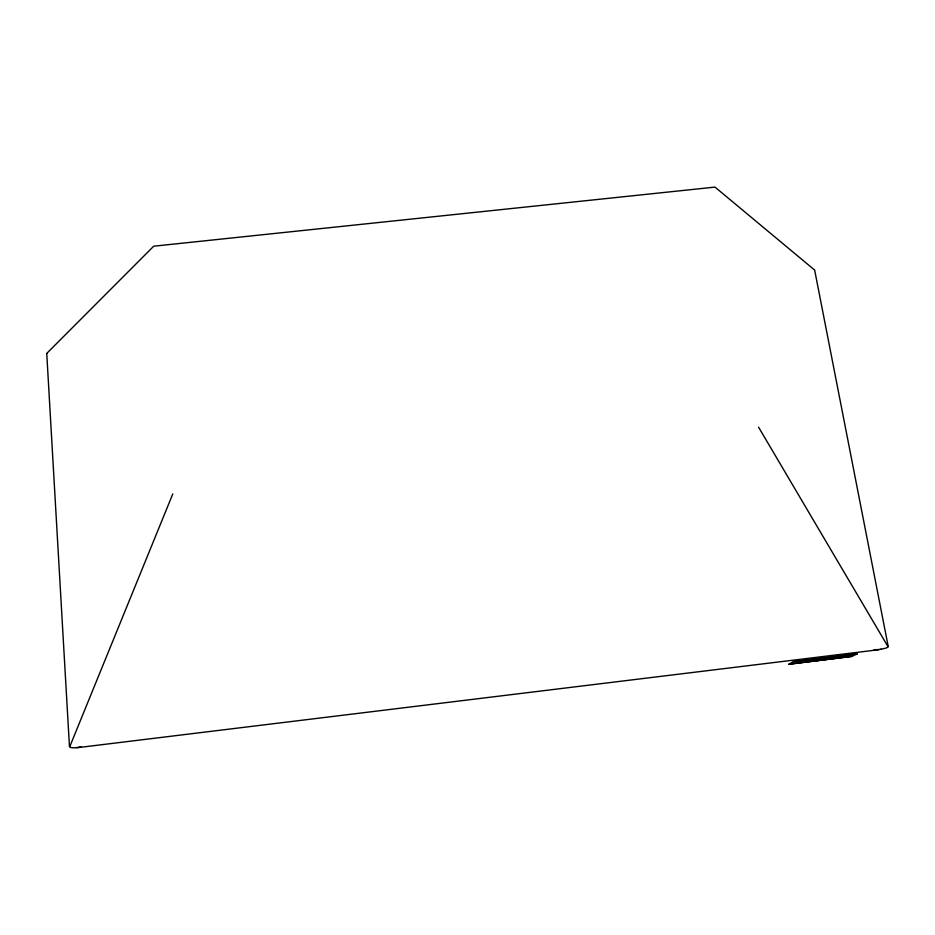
<?xml version="1.0" encoding="UTF-8"?>
<svg xmlns="http://www.w3.org/2000/svg" width="935" height="935" viewBox="0 0 935 935"><rect width="100%" height="100%" fill="white"/><g stroke="black" fill="none" stroke-linecap="round" stroke-linejoin="round"><path stroke-width="1.4" d="M793.383 661.688L857.208 653.881L851.925 656.393L788.895 664.271M172.8 493.914L69.728 746.749L70.593 747.451A190.436 43.571 -53.1 0 0 79.498 747.112L80.971 746.773M851.925 656.393L788.789 664.201L793.301 661.77L857.208 653.881M829.555 659L832.068 658.065L831.192 658.17M833.19 658.556L830.642 658.789M833.962 658.462L838.882 657.223L835.82 657.854M834.838 658.357L837.994 657.679M814.514 269.958L714.995 187.105L153.702 246.197L46.843 353.325M814.817 660.811L818.85 660.32M819.025 660.297L823.116 659.152L813.742 660.297L814.642 660.835M825.956 658.894L823.571 659.514L825.395 659.432M825.675 659.479L829.415 658.614L822.648 659.654L828.48 658.754L827.253 658.731M76.986 747.731L879.169 649.673M826.622 658.801L827.323 658.637M758.589 427.201L888.075 646.775L886.988 647.698A185.118 54.627 38.6 0 1 880.945 649.147M814.665 270.145L888.25 646.658M46.75 353.535L69.471 746.679M880.98 649.194A190.588 56.322 38.7 0 1 873.944 649.708"/></g></svg>
